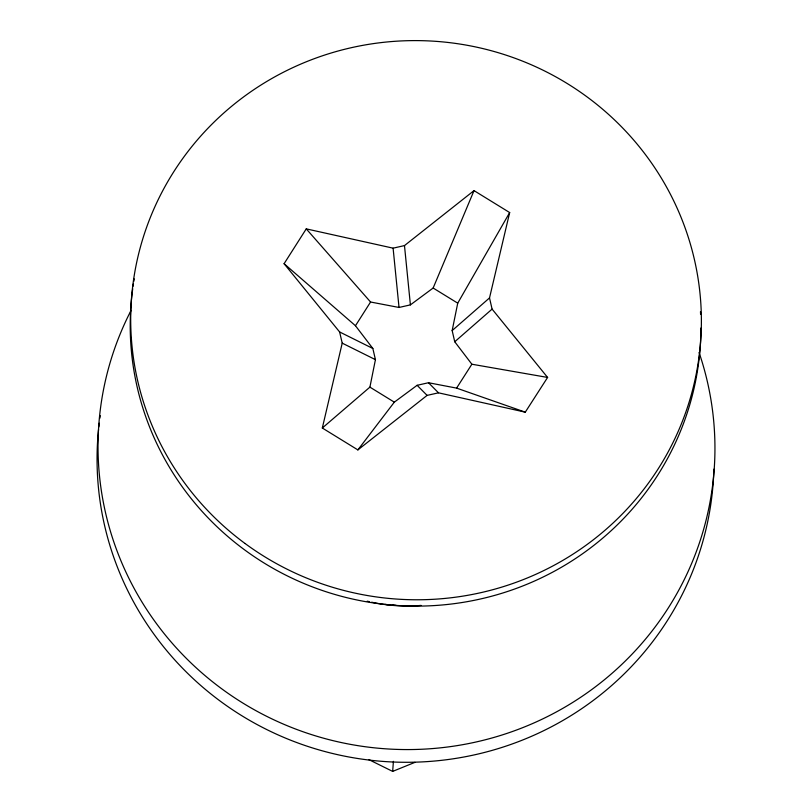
<?xml version="1.0" encoding="UTF-8"?>
<svg xmlns="http://www.w3.org/2000/svg" width="812" height="812" viewBox="0 0 812 812"><rect width="100%" height="100%" fill="white"/><g stroke="black" fill="none" stroke-linecap="round" stroke-linejoin="round"><path stroke-width="1.22" d="M368.77 759.585L392.663 771.4L393.414 761.351M342.217 343.141L322.323 428.015L357.879 449.909L427.102 395.393L438.49 392.825L525.283 412.161L547.592 377.438L492.092 309.108L489.514 297.933L509.672 212.561L474.025 190.617L404.477 245.589L393.099 248.167L306.256 228.872L284.098 263.707L339.609 331.956L342.217 343.141L375.438 359.655L369.907 387.131L322.323 428.015M547.592 377.438L471.873 364.223L454.74 341.761L452.162 330.575L457.735 303.16L509.672 212.561M306.256 228.872L370.566 302.013L399.027 307.464L410.405 304.876L433.141 288.027L474.025 190.617M375.438 359.655L372.84 348.48L355.473 325.744L370.566 302.013M357.879 449.909L394.317 402.153L417.114 385.304L428.503 382.736L456.588 388.116L471.873 364.223M452.162 330.575L489.514 297.933M454.74 341.761L492.092 309.108M414.952 762.346L392.663 771.4M456.588 388.116L525.283 412.161M339.609 331.956L372.84 348.48M433.141 288.027L457.735 303.16M369.907 387.131L394.317 402.153M284.098 263.707L355.473 325.744M428.503 382.736L438.49 392.825M417.114 385.304L427.102 395.393M404.477 245.589L410.405 304.876M393.099 248.167L399.027 307.464M396.124 605.336A159.04 155.691 -11.5 0 1 392.399 605.092M387.446 604.635A159.04 155.691 -11.5 0 1 384.979 604.341M700.908 328.018A285.377 279.551 4.3 0 1 396.378 605.427A285.377 279.551 4.3 0 1 132.711 288.788M133.056 286.301A285.377 279.551 4.3 0 1 133.432 283.814M133.828 281.338A285.377 279.551 4.3 0 1 134.244 278.861M700.462 311.717A285.377 279.551 4.3 0 1 700.594 314.224M713.87 469.174A308.499 302.196 4.3 0 1 386.197 761.636A308.499 302.196 4.3 0 1 98.546 429.467M98.81 426.95A308.499 302.196 4.3 0 1 99.247 423.174M99.906 418.15A308.499 302.196 4.3 0 1 100.272 415.653M699.051 352.459A308.499 302.196 4.3 0 1 384.208 748.715A308.499 302.196 4.3 0 1 131.036 310.468M421.123 605.407A161.964 158.655 4.3 0 1 371.673 602.199M369.46 601.702A161.964 158.655 4.3 0 1 367.268 601.174M245.062 543.502A285.377 279.551 4.3 0 0 699.376 354.205A285.377 279.551 4.3 0 0 303.688 62.849A285.377 279.551 4.3 0 0 245.062 543.502"/></g></svg>
